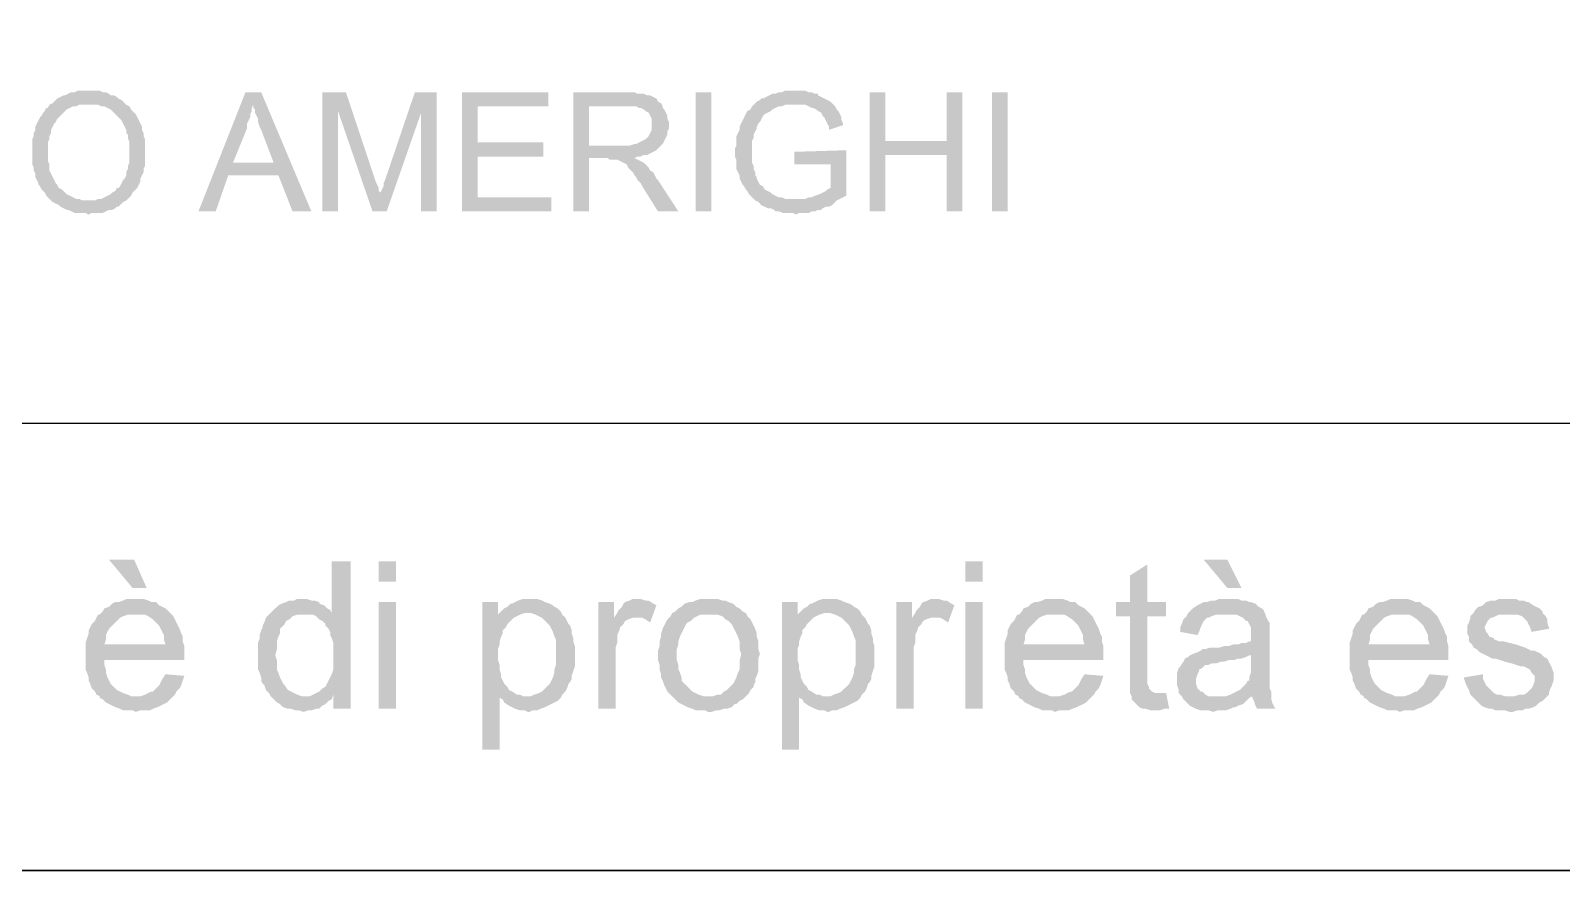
# Model space of a CAD drawing. Header units: millimetres. Extents: x -35.3 to 0.3, y 0.4 to 20.6.
# Drawn here: x -6.071 to -5.258, y 0.384 to 0.83 of the extents above; entities that cross this region are included whole.
import ezdxf

# ---------------------------------------------------------------- set-up
doc = ezdxf.new("R2010")
doc.units = ezdxf.units.MM
doc.layers.add('PDF _Geometria', color=7, linetype='Continuous')
doc.layers.add('PDF _Riempimenti solidi', color=7, linetype='Continuous')

msp = doc.modelspace()

# ---------------------------------------------------------------- hatches: boundary and pattern name
at = {"layer": 'PDF _Riempimenti solidi', "transparency": 33554559}
for points in [[(-6.04017, 0.79851), (-6.046, 0.79851), (-6.04767, 0.79767), (-6.04933, 0.79767), (-6.051, 0.79684), (-6.05267, 0.79601), (-6.0535, 0.79601), (-6.05517, 0.79517), (-6.05683, 0.79434), (-6.0585, 0.79267), (-6.05933, 0.79184), (-6.04017, 0.79101), (-6.03517, 0.79101), (-6.0335, 0.79017), (-6.03183, 0.79017), (-6.03017, 0.78934), (-6.0285, 0.78851), (-6.02767, 0.78767), (-6.026, 0.78601), (-6.02517, 0.78517), (-6.0235, 0.78351), (-6.02267, 0.78267), (-6.02183, 0.78101), (-6.02017, 0.77767), (-6.02017, 0.77601), (-6.01933, 0.77517), (-6.01933, 0.77351), (-6.0185, 0.77101), (-6.0185, 0.76017), (-6.01933, 0.75851), (-6.01933, 0.75684), (-6.02017, 0.75517), (-6.02017, 0.75351), (-6.021, 0.75184), (-6.02183, 0.75101), (-6.0235, 0.74767), (-6.02433, 0.74684), (-6.02517, 0.74684), (-6.026, 0.74517), (-6.02767, 0.74434), (-6.0285, 0.74351), (-6.03017, 0.74267), (-6.03183, 0.74184), (-6.0335, 0.74101), (-6.03517, 0.74101), (-6.03683, 0.74017), (-6.04017, 0.74017), (-6.02017, 0.74017), (-6.01767, 0.74267), (-6.01683, 0.74434), (-6.016, 0.74517), (-6.01433, 0.74684), (-6.0135, 0.74851), (-6.01267, 0.75017), (-6.01267, 0.75184), (-6.01183, 0.75351), (-6.011, 0.75517), (-6.011, 0.75684), (-6.01017, 0.75851), (-6.01017, 0.77267), (-6.011, 0.77434), (-6.011, 0.77601), (-6.01183, 0.77767), (-6.01183, 0.77934), (-6.01267, 0.78101), (-6.0135, 0.78267), (-6.01433, 0.78434), (-6.01517, 0.78601), (-6.01683, 0.78767), (-6.01767, 0.78851), (-6.0185, 0.79017), (-6.02017, 0.79101), (-6.02183, 0.79267), (-6.02267, 0.79351), (-6.02433, 0.79434), (-6.02517, 0.79517), (-6.02683, 0.79601), (-6.0285, 0.79601), (-6.02933, 0.79684), (-6.031, 0.79767), (-6.03267, 0.79767), (-6.03433, 0.79851), (-6.0385, 0.79851)], [(-5.9485, 0.79767), (-5.95683, 0.79767), (-5.98183, 0.73434), (-5.97267, 0.73434), (-5.966, 0.75351), (-5.93933, 0.75351), (-5.9635, 0.76017), (-5.956, 0.77851), (-5.956, 0.78101), (-5.95433, 0.78434), (-5.95433, 0.78601), (-5.9535, 0.78767), (-5.9535, 0.78934), (-5.95267, 0.79101)], [(-5.9485, 0.79767), (-5.95267, 0.79101), (-5.95267, 0.78934), (-5.95183, 0.78851), (-5.95183, 0.78684), (-5.951, 0.78517), (-5.95017, 0.78351), (-5.95017, 0.78184), (-5.94933, 0.77934), (-5.9485, 0.77767), (-5.94183, 0.76017), (-5.9635, 0.76017), (-5.93933, 0.75351), (-5.93183, 0.73434), (-5.92183, 0.73434)], [(-5.9035, 0.79767), (-5.916, 0.79767), (-5.916, 0.73434), (-5.90767, 0.73434), (-5.90767, 0.78767)], [(-5.9035, 0.79767), (-5.90767, 0.78767), (-5.88933, 0.73434), (-5.88517, 0.74351), (-5.88517, 0.74434), (-5.886, 0.74517), (-5.886, 0.74684), (-5.88683, 0.74851), (-5.88767, 0.75017), (-5.8885, 0.75267)], [(-5.85517, 0.79767), (-5.86683, 0.79767), (-5.88183, 0.75351), (-5.88267, 0.75101), (-5.8835, 0.74934), (-5.8835, 0.74767), (-5.88433, 0.74601), (-5.88517, 0.74434), (-5.88517, 0.74351), (-5.88933, 0.73434), (-5.88183, 0.73434), (-5.8635, 0.78684)], [(-5.85517, 0.79767), (-5.8635, 0.78684), (-5.8635, 0.73434), (-5.85517, 0.73434)], [(-5.796, 0.79767), (-5.84183, 0.79767), (-5.84183, 0.73434), (-5.79433, 0.73434), (-5.79433, 0.74184), (-5.8335, 0.74184), (-5.8335, 0.76351), (-5.7985, 0.76351), (-5.7985, 0.77101), (-5.8335, 0.77101), (-5.8335, 0.79017), (-5.796, 0.79017)], [(-5.75433, 0.79767), (-5.78267, 0.79767), (-5.78267, 0.73434), (-5.77433, 0.73434), (-5.77433, 0.76267), (-5.75017, 0.76267), (-5.7485, 0.76351), (-5.74683, 0.76351), (-5.74517, 0.76434), (-5.7435, 0.76434), (-5.74183, 0.76517), (-5.74017, 0.76601), (-5.7385, 0.76684), (-5.73767, 0.76767), (-5.736, 0.76934), (-5.77433, 0.76934), (-5.77433, 0.79017), (-5.75433, 0.79017), (-5.736, 0.79184), (-5.73767, 0.79267), (-5.7385, 0.79434), (-5.74017, 0.79517), (-5.74183, 0.79601), (-5.7435, 0.79601), (-5.74517, 0.79684), (-5.7485, 0.79684), (-5.75017, 0.79767), (-5.75267, 0.79767)], [(-5.70933, 0.73434), (-5.70933, 0.79767), (-5.71767, 0.79767), (-5.71767, 0.73434)], [(-5.66517, 0.79851), (-5.67017, 0.79851), (-5.67183, 0.79767), (-5.6735, 0.79767), (-5.67517, 0.79684), (-5.67683, 0.79684), (-5.68183, 0.79434), (-5.68267, 0.79434), (-5.6835, 0.79351), (-5.68517, 0.79267), (-5.68683, 0.79101), (-5.68767, 0.79017), (-5.6885, 0.78851), (-5.69017, 0.78767), (-5.69183, 0.78434), (-5.6935, 0.78101), (-5.69433, 0.77934), (-5.69433, 0.77767), (-5.69517, 0.77601), (-5.696, 0.77434), (-5.696, 0.76934), (-5.69683, 0.76767), (-5.69683, 0.76351), (-5.696, 0.76184), (-5.696, 0.75684), (-5.69517, 0.75517), (-5.69433, 0.75351), (-5.69433, 0.75184), (-5.6935, 0.75017), (-5.69267, 0.74851), (-5.69183, 0.74767), (-5.691, 0.74601), (-5.69017, 0.74517), (-5.68933, 0.74351), (-5.6885, 0.74267), (-5.68683, 0.74101), (-5.686, 0.74017), (-5.66433, 0.74101), (-5.67017, 0.74101), (-5.67183, 0.74184), (-5.6735, 0.74184), (-5.67517, 0.74267), (-5.67683, 0.74351), (-5.67767, 0.74434), (-5.67933, 0.74517), (-5.681, 0.74601), (-5.68183, 0.74767), (-5.6835, 0.74851), (-5.68517, 0.75184), (-5.68517, 0.75267), (-5.686, 0.75351), (-5.686, 0.75517), (-5.68683, 0.75684), (-5.68683, 0.75851), (-5.68767, 0.76017), (-5.68767, 0.77184), (-5.68683, 0.77351), (-5.68683, 0.77517), (-5.68517, 0.77851), (-5.68517, 0.77934), (-5.68433, 0.78101), (-5.6835, 0.78184), (-5.68183, 0.78517), (-5.681, 0.78601), (-5.67933, 0.78684), (-5.67767, 0.78767), (-5.67683, 0.78851), (-5.67517, 0.78934), (-5.6735, 0.79017), (-5.67183, 0.79017), (-5.67017, 0.79101), (-5.66517, 0.79101), (-5.64517, 0.79184), (-5.646, 0.79267), (-5.64767, 0.79351), (-5.64933, 0.79434), (-5.651, 0.79517), (-5.65267, 0.79601), (-5.65267, 0.79684), (-5.65433, 0.79684), (-5.656, 0.79767), (-5.65767, 0.79767), (-5.65933, 0.79851), (-5.66267, 0.79851)], [(-5.61683, 0.79767), (-5.62517, 0.79767), (-5.62517, 0.73434), (-5.61683, 0.73434), (-5.61683, 0.76434), (-5.58433, 0.76434), (-5.61683, 0.77184)], [(-5.576, 0.79767), (-5.58433, 0.79767), (-5.58433, 0.77184), (-5.61683, 0.77184), (-5.58433, 0.76434), (-5.58433, 0.73434), (-5.576, 0.73434)], [(-5.55183, 0.73434), (-5.55183, 0.79767), (-5.56017, 0.79767), (-5.56017, 0.73434)], [(-6.05933, 0.79184), (-6.061, 0.79101), (-6.06183, 0.78934), (-6.06267, 0.78934), (-6.0635, 0.78767), (-6.06433, 0.78684), (-6.06517, 0.78517), (-6.066, 0.78434), (-6.06683, 0.78267), (-6.06767, 0.78101), (-6.0685, 0.77934), (-6.0685, 0.77767), (-6.06933, 0.77601), (-6.06933, 0.77434), (-6.07017, 0.77267), (-6.07017, 0.75934), (-6.06933, 0.75767), (-6.06933, 0.75601), (-6.0685, 0.75434), (-6.0685, 0.75267), (-6.06767, 0.75101), (-6.06683, 0.74934), (-6.06683, 0.74851), (-6.066, 0.74767), (-6.06517, 0.74601), (-6.0635, 0.74434), (-6.06267, 0.74267), (-6.06183, 0.74184), (-6.06017, 0.74017), (-6.05933, 0.73934), (-6.05767, 0.73851), (-6.056, 0.73767), (-6.05517, 0.73684), (-6.0535, 0.73601), (-6.05183, 0.73517), (-6.051, 0.73517), (-6.04933, 0.73434), (-6.04767, 0.73351), (-6.04183, 0.73351), (-6.04017, 0.73267), (-6.0385, 0.73351), (-6.03267, 0.73351), (-6.031, 0.73434), (-6.02933, 0.73517), (-6.02767, 0.73517), (-6.026, 0.73601), (-6.02517, 0.73684), (-6.02433, 0.73684), (-6.02183, 0.73934), (-6.02017, 0.74017), (-6.0435, 0.74017), (-6.04517, 0.74101), (-6.04683, 0.74101), (-6.0485, 0.74184), (-6.05017, 0.74267), (-6.05183, 0.74351), (-6.05433, 0.74601), (-6.056, 0.74684), (-6.05683, 0.74851), (-6.05767, 0.74934), (-6.0585, 0.75101), (-6.06017, 0.75434), (-6.061, 0.75601), (-6.061, 0.75934), (-6.06183, 0.76101), (-6.06183, 0.77101), (-6.061, 0.77267), (-6.061, 0.77434), (-6.06017, 0.77601), (-6.06017, 0.77767), (-6.0585, 0.78101), (-6.05767, 0.78184), (-6.05683, 0.78351), (-6.056, 0.78434), (-6.05517, 0.78517), (-6.05433, 0.78601), (-6.05267, 0.78767), (-6.05183, 0.78851), (-6.05017, 0.78934), (-6.0485, 0.79017), (-6.04683, 0.79017), (-6.04517, 0.79101), (-6.04017, 0.79101)], [(-5.736, 0.79184), (-5.75433, 0.79017), (-5.74933, 0.79017), (-5.74767, 0.78934), (-5.74683, 0.78934), (-5.74517, 0.78851), (-5.74433, 0.78767), (-5.74267, 0.78684), (-5.741, 0.78351), (-5.741, 0.77767), (-5.74183, 0.77601), (-5.74267, 0.77434), (-5.7435, 0.77351), (-5.74433, 0.77267), (-5.746, 0.77184), (-5.74767, 0.77101), (-5.74933, 0.77017), (-5.75017, 0.77017), (-5.75267, 0.76934), (-5.77433, 0.76934), (-5.736, 0.76934), (-5.73517, 0.77017), (-5.7335, 0.77351), (-5.73267, 0.77517), (-5.73267, 0.77684), (-5.73183, 0.77851), (-5.73183, 0.78184), (-5.73267, 0.78351), (-5.73267, 0.78517), (-5.7335, 0.78684), (-5.73433, 0.78851), (-5.73517, 0.78934), (-5.73517, 0.79017)], [(-5.64517, 0.79184), (-5.66517, 0.79101), (-5.65933, 0.79101), (-5.656, 0.78934), (-5.65517, 0.78934), (-5.6535, 0.78851), (-5.65267, 0.78767), (-5.651, 0.78684), (-5.65017, 0.78517), (-5.64933, 0.78434), (-5.6485, 0.78267), (-5.64683, 0.77934), (-5.64683, 0.77767), (-5.63933, 0.78017), (-5.63933, 0.78101), (-5.64017, 0.78267), (-5.64017, 0.78434), (-5.64183, 0.78767), (-5.64267, 0.78851), (-5.6435, 0.79017)], [(-5.63767, 0.76684), (-5.66517, 0.76601), (-5.66517, 0.75934), (-5.646, 0.75934), (-5.646, 0.74684), (-5.64767, 0.74601), (-5.6485, 0.74517), (-5.65183, 0.74351), (-5.65433, 0.74267), (-5.656, 0.74184), (-5.65767, 0.74184), (-5.65933, 0.74101), (-5.66433, 0.74101), (-5.686, 0.74017), (-5.68433, 0.73934), (-5.68267, 0.73767), (-5.681, 0.73684), (-5.67933, 0.73601), (-5.67767, 0.73601), (-5.676, 0.73517), (-5.67517, 0.73434), (-5.6735, 0.73434), (-5.671, 0.73351), (-5.666, 0.73351), (-5.66433, 0.73267), (-5.66267, 0.73351), (-5.65767, 0.73351), (-5.656, 0.73434), (-5.65433, 0.73434), (-5.65267, 0.73517), (-5.651, 0.73517), (-5.65017, 0.73601), (-5.6485, 0.73684), (-5.64683, 0.73684), (-5.64517, 0.73767), (-5.64433, 0.73851), (-5.64267, 0.74017), (-5.641, 0.74101), (-5.63933, 0.74184), (-5.63767, 0.74267)], [(-5.75017, 0.76267), (-5.76433, 0.76267), (-5.7635, 0.76184), (-5.75933, 0.76184), (-5.75433, 0.75934), (-5.7535, 0.75767), (-5.751, 0.75517), (-5.75017, 0.75351), (-5.74933, 0.75267), (-5.7485, 0.75101), (-5.74683, 0.74934), (-5.746, 0.74767), (-5.73767, 0.73434), (-5.72683, 0.73434), (-5.73767, 0.75101), (-5.7385, 0.75184), (-5.73933, 0.75351), (-5.74017, 0.75517), (-5.74183, 0.75601), (-5.74267, 0.75767), (-5.7435, 0.75851), (-5.74517, 0.76017), (-5.74683, 0.76101), (-5.7485, 0.76184)], [(-6.016, 0.54934), (-6.02933, 0.54934), (-6.01683, 0.53434), (-6.00933, 0.53434)], [(-5.901, 0.54851), (-5.911, 0.54851), (-5.911, 0.52101), (-5.92517, 0.52017), (-5.921, 0.52017), (-5.91933, 0.51934), (-5.91767, 0.51767), (-5.916, 0.51684), (-5.91433, 0.51517), (-5.91433, 0.51434), (-5.91267, 0.51267), (-5.91183, 0.51101), (-5.91183, 0.50934), (-5.911, 0.50767), (-5.91017, 0.50517), (-5.91017, 0.49101), (-5.911, 0.48851), (-5.91267, 0.48517), (-5.91433, 0.48184), (-5.916, 0.48101), (-5.91767, 0.47934), (-5.91933, 0.47851), (-5.921, 0.47767), (-5.91017, 0.47767), (-5.91017, 0.47017), (-5.901, 0.47017)], [(-5.87683, 0.53767), (-5.87683, 0.54851), (-5.886, 0.54851), (-5.886, 0.53767)], [(-5.56517, 0.53767), (-5.56517, 0.54851), (-5.57433, 0.54851), (-5.57433, 0.53767)], [(-5.47767, 0.54684), (-5.48683, 0.54101), (-5.48683, 0.52684), (-5.49433, 0.52684), (-5.49433, 0.51934), (-5.48683, 0.51934), (-5.48683, 0.47851), (-5.47183, 0.47851), (-5.4735, 0.47851), (-5.47517, 0.47934), (-5.47683, 0.48101), (-5.47683, 0.48184), (-5.47767, 0.48351), (-5.47767, 0.51934), (-5.46767, 0.51934), (-5.46767, 0.52684), (-5.47767, 0.52684)], [(-5.43517, 0.54934), (-5.44767, 0.54934), (-5.43517, 0.53434), (-5.42767, 0.53434)], [(-6.01517, 0.52851), (-6.02017, 0.52851), (-6.02183, 0.52767), (-6.02433, 0.52684), (-6.026, 0.52684), (-6.02767, 0.52601), (-6.02933, 0.52434), (-6.03183, 0.52351), (-6.03267, 0.52184), (-6.03433, 0.52017), (-6.01017, 0.52017), (-6.0085, 0.51934), (-6.006, 0.51767), (-6.00517, 0.51684), (-6.0035, 0.51517), (-6.00267, 0.51434), (-6.001, 0.51101), (-6.00017, 0.50934), (-6.00017, 0.50684), (-5.99933, 0.50434), (-6.03183, 0.50434), (-5.98933, 0.50351), (-5.99017, 0.50601), (-5.99017, 0.50851), (-5.991, 0.51017), (-5.99183, 0.51267), (-5.99267, 0.51434), (-5.9935, 0.51601), (-5.99433, 0.51767), (-5.99517, 0.51934), (-5.99683, 0.52101), (-5.99767, 0.52184), (-5.99933, 0.52351), (-6.00267, 0.52517), (-6.00433, 0.52684), (-6.00683, 0.52684), (-6.0085, 0.52767), (-6.011, 0.52851), (-6.01267, 0.52851)], [(-5.92683, 0.52851), (-5.92933, 0.52851), (-5.931, 0.52767), (-5.9335, 0.52767), (-5.93517, 0.52684), (-5.93767, 0.52601), (-5.93933, 0.52517), (-5.946, 0.51851), (-5.94683, 0.51601), (-5.94767, 0.51434), (-5.94767, 0.51351), (-5.9485, 0.51184), (-5.94933, 0.50934), (-5.94933, 0.50767), (-5.95017, 0.50517), (-5.95017, 0.49101), (-5.94933, 0.48934), (-5.9485, 0.48684), (-5.9485, 0.48517), (-5.94767, 0.48351), (-5.94683, 0.48267), (-5.946, 0.48017), (-5.94433, 0.47851), (-5.9435, 0.47684), (-5.92517, 0.47684), (-5.92683, 0.47684), (-5.92933, 0.47767), (-5.931, 0.47851), (-5.93267, 0.47934), (-5.93433, 0.48017), (-5.936, 0.48267), (-5.93683, 0.48351), (-5.9385, 0.48684), (-5.93933, 0.48934), (-5.94017, 0.49101), (-5.94017, 0.49601), (-5.941, 0.49851), (-5.94017, 0.50184), (-5.94017, 0.50601), (-5.93933, 0.50851), (-5.9385, 0.51017), (-5.9385, 0.51267), (-5.93767, 0.51351), (-5.936, 0.51517), (-5.93517, 0.51684), (-5.9335, 0.51767), (-5.93183, 0.51934), (-5.92933, 0.52017), (-5.92517, 0.52017), (-5.911, 0.52101), (-5.91183, 0.52267), (-5.9135, 0.52351), (-5.91517, 0.52517), (-5.91767, 0.52601), (-5.91767, 0.52684), (-5.92017, 0.52767), (-5.92183, 0.52767), (-5.92433, 0.52851)], [(-5.87683, 0.47017), (-5.87683, 0.52684), (-5.886, 0.52684), (-5.886, 0.47017)], [(-5.82267, 0.52684), (-5.831, 0.52684), (-5.831, 0.44851), (-5.82183, 0.44851), (-5.82183, 0.47601), (-5.80683, 0.47684), (-5.80933, 0.47684), (-5.811, 0.47767), (-5.81267, 0.47767), (-5.81517, 0.47934), (-5.81683, 0.48017), (-5.81767, 0.48184), (-5.81933, 0.48351), (-5.82017, 0.48517), (-5.821, 0.48684), (-5.821, 0.48851), (-5.82183, 0.49101), (-5.82183, 0.49351), (-5.82267, 0.49601), (-5.82267, 0.50184), (-5.82183, 0.50434), (-5.82183, 0.50601), (-5.821, 0.50851), (-5.82017, 0.51017), (-5.82017, 0.51184), (-5.8185, 0.51351), (-5.81767, 0.51517), (-5.81433, 0.51851), (-5.81267, 0.51934), (-5.82267, 0.52017)], [(-5.821, 0.52184), (-5.82267, 0.52017), (-5.81267, 0.51934), (-5.811, 0.52017), (-5.8085, 0.52101), (-5.80683, 0.52101)], [(-5.806, 0.52851), (-5.80933, 0.52851), (-5.81183, 0.52767), (-5.8135, 0.52684), (-5.81517, 0.52601), (-5.816, 0.52601), (-5.81767, 0.52434), (-5.81933, 0.52351), (-5.821, 0.52184), (-5.80683, 0.52101), (-5.80517, 0.52101), (-5.80267, 0.52017), (-5.801, 0.51934), (-5.79933, 0.51851), (-5.79517, 0.51434), (-5.79433, 0.51267), (-5.7935, 0.51101), (-5.79267, 0.50851), (-5.79183, 0.50684), (-5.79183, 0.49351), (-5.79267, 0.49101), (-5.79267, 0.48934), (-5.7935, 0.48684), (-5.79433, 0.48517), (-5.79517, 0.48351), (-5.79933, 0.47934), (-5.801, 0.47851), (-5.8035, 0.47767), (-5.80517, 0.47684), (-5.80683, 0.47684), (-5.82183, 0.47601), (-5.82017, 0.47517), (-5.81933, 0.47351), (-5.81683, 0.47184), (-5.81517, 0.47101), (-5.8135, 0.47017), (-5.811, 0.46934), (-5.8085, 0.46934), (-5.80683, 0.46851), (-5.806, 0.46851), (-5.80433, 0.46934), (-5.80183, 0.46934), (-5.80017, 0.47017), (-5.79767, 0.47101), (-5.796, 0.47184), (-5.79433, 0.47267), (-5.791, 0.47434), (-5.78933, 0.47601), (-5.7885, 0.47767), (-5.78683, 0.47934), (-5.786, 0.48101), (-5.78517, 0.48351), (-5.78433, 0.48434), (-5.7835, 0.48601), (-5.7835, 0.48767), (-5.78267, 0.49017), (-5.78183, 0.49267), (-5.78183, 0.50351), (-5.78267, 0.50601), (-5.78267, 0.50767), (-5.7835, 0.51017), (-5.7835, 0.51184), (-5.78433, 0.51434), (-5.78517, 0.51517), (-5.786, 0.51684), (-5.78683, 0.51851), (-5.7885, 0.52017), (-5.78933, 0.52184), (-5.791, 0.52351), (-5.79267, 0.52434), (-5.7935, 0.52517), (-5.79517, 0.52601), (-5.79767, 0.52684), (-5.79933, 0.52767), (-5.80183, 0.52851), (-5.8035, 0.52851)], [(-5.761, 0.52684), (-5.76933, 0.52684), (-5.76933, 0.47017), (-5.76017, 0.47017), (-5.76017, 0.50267), (-5.75933, 0.50517), (-5.75933, 0.50934), (-5.7585, 0.51101), (-5.75767, 0.51351), (-5.756, 0.51517), (-5.75517, 0.51684), (-5.7535, 0.51767), (-5.751, 0.51851), (-5.74933, 0.51851), (-5.761, 0.51851)], [(-5.7485, 0.52851), (-5.751, 0.52851), (-5.75267, 0.52767), (-5.75517, 0.52684), (-5.756, 0.52601), (-5.75683, 0.52434), (-5.7585, 0.52267), (-5.75933, 0.52101), (-5.761, 0.51851), (-5.746, 0.51851), (-5.74433, 0.51767), (-5.74183, 0.51601), (-5.7385, 0.52517), (-5.74017, 0.52601), (-5.74267, 0.52767), (-5.74433, 0.52767), (-5.74683, 0.52851)], [(-5.73017, 0.52101), (-5.731, 0.51934), (-5.73267, 0.51767), (-5.7335, 0.51601), (-5.73517, 0.51267), (-5.736, 0.51017), (-5.736, 0.50851), (-5.73683, 0.50601), (-5.73683, 0.50351), (-5.73767, 0.50101), (-5.73767, 0.49601), (-5.73683, 0.49351), (-5.73683, 0.49101), (-5.736, 0.48851), (-5.736, 0.48684), (-5.73517, 0.48517), (-5.73433, 0.48267), (-5.7335, 0.48101), (-5.73267, 0.47934), (-5.731, 0.47767), (-5.73017, 0.47684), (-5.711, 0.47684), (-5.7135, 0.47684), (-5.716, 0.47767), (-5.71767, 0.47851), (-5.71933, 0.47934), (-5.72267, 0.48267), (-5.7235, 0.48351), (-5.72517, 0.48517), (-5.72517, 0.48684), (-5.726, 0.48934), (-5.72683, 0.49101), (-5.72683, 0.49351), (-5.72767, 0.49601), (-5.72767, 0.50184), (-5.72683, 0.50434), (-5.72683, 0.50601), (-5.726, 0.50851), (-5.72517, 0.51017), (-5.7235, 0.51351), (-5.72267, 0.51517), (-5.72183, 0.51601), (-5.72017, 0.51684), (-5.7185, 0.51851), (-5.71683, 0.51934), (-5.71517, 0.52017), (-5.711, 0.52017)], [(-5.711, 0.52851), (-5.71517, 0.52851), (-5.71767, 0.52767), (-5.71933, 0.52684), (-5.721, 0.52684), (-5.7235, 0.52601), (-5.72517, 0.52434), (-5.72683, 0.52351), (-5.7285, 0.52184), (-5.73017, 0.52101), (-5.711, 0.52017), (-5.706, 0.52017), (-5.7035, 0.51934), (-5.70183, 0.51767), (-5.70017, 0.51684), (-5.6985, 0.51517), (-5.69767, 0.51351), (-5.69517, 0.50851), (-5.69433, 0.50601), (-5.69433, 0.50184), (-5.6935, 0.49934), (-5.6935, 0.49851), (-5.69433, 0.49601), (-5.69433, 0.49101), (-5.69517, 0.48934), (-5.696, 0.48684), (-5.69767, 0.48351), (-5.6985, 0.48267), (-5.69933, 0.48184), (-5.701, 0.48017), (-5.70267, 0.47934), (-5.70433, 0.47767), (-5.706, 0.47767), (-5.7085, 0.47684), (-5.73017, 0.47684), (-5.7285, 0.47517), (-5.72683, 0.47351), (-5.72517, 0.47267), (-5.7235, 0.47184), (-5.72183, 0.47101), (-5.71933, 0.47017), (-5.71767, 0.46934), (-5.71267, 0.46934), (-5.711, 0.46851), (-5.70933, 0.46851), (-5.70683, 0.46934), (-5.70517, 0.46934), (-5.70267, 0.47017), (-5.701, 0.47017), (-5.6985, 0.47101), (-5.69683, 0.47267), (-5.696, 0.47267), (-5.69433, 0.47434), (-5.69267, 0.47517), (-5.68933, 0.47851), (-5.6885, 0.48017), (-5.68683, 0.48184), (-5.68683, 0.48267), (-5.686, 0.48434), (-5.686, 0.48601), (-5.68517, 0.48767), (-5.68433, 0.49017), (-5.68433, 0.49684), (-5.6835, 0.49934), (-5.68433, 0.50184), (-5.68433, 0.50601), (-5.68517, 0.50851), (-5.68517, 0.51017), (-5.686, 0.51267), (-5.68683, 0.51434), (-5.6885, 0.51767), (-5.69017, 0.51934), (-5.691, 0.52101), (-5.69267, 0.52184), (-5.69433, 0.52351), (-5.696, 0.52434), (-5.69767, 0.52601), (-5.70017, 0.52684), (-5.70183, 0.52767), (-5.7035, 0.52767), (-5.706, 0.52851), (-5.7085, 0.52851)], [(-5.6635, 0.52684), (-5.67183, 0.52684), (-5.67183, 0.44851), (-5.66267, 0.44851), (-5.66267, 0.47601), (-5.64767, 0.47684), (-5.65017, 0.47684), (-5.65183, 0.47767), (-5.6535, 0.47767), (-5.656, 0.47934), (-5.65767, 0.48017), (-5.6585, 0.48184), (-5.66017, 0.48351), (-5.661, 0.48517), (-5.66183, 0.48684), (-5.66183, 0.48851), (-5.66267, 0.49101), (-5.66267, 0.49351), (-5.6635, 0.49601), (-5.6635, 0.50184), (-5.66267, 0.50434), (-5.66267, 0.50601), (-5.66183, 0.50851), (-5.661, 0.51017), (-5.661, 0.51184), (-5.65933, 0.51351), (-5.6585, 0.51517), (-5.65517, 0.51851), (-5.6535, 0.51934), (-5.6635, 0.52017)], [(-5.66183, 0.52184), (-5.6635, 0.52017), (-5.6535, 0.51934), (-5.65183, 0.52017), (-5.64933, 0.52101), (-5.64767, 0.52101)], [(-5.64683, 0.52851), (-5.65017, 0.52851), (-5.65267, 0.52767), (-5.65433, 0.52684), (-5.656, 0.52601), (-5.65683, 0.52601), (-5.6585, 0.52434), (-5.66017, 0.52351), (-5.66183, 0.52184), (-5.64767, 0.52101), (-5.646, 0.52101), (-5.6435, 0.52017), (-5.64183, 0.51934), (-5.64017, 0.51851), (-5.6385, 0.51684), (-5.63683, 0.51517), (-5.636, 0.51434), (-5.63517, 0.51267), (-5.63433, 0.51101), (-5.6335, 0.50851), (-5.63267, 0.50684), (-5.63267, 0.49351), (-5.6335, 0.49101), (-5.6335, 0.48934), (-5.63433, 0.48684), (-5.63517, 0.48517), (-5.636, 0.48351), (-5.63683, 0.48267), (-5.6385, 0.48101), (-5.64017, 0.47934), (-5.64183, 0.47851), (-5.64433, 0.47767), (-5.646, 0.47684), (-5.64767, 0.47684), (-5.66267, 0.47601), (-5.661, 0.47517), (-5.66017, 0.47351), (-5.65767, 0.47184), (-5.656, 0.47101), (-5.65433, 0.47017), (-5.65183, 0.46934), (-5.64933, 0.46934), (-5.64767, 0.46851), (-5.64683, 0.46851), (-5.64517, 0.46934), (-5.64267, 0.46934), (-5.641, 0.47017), (-5.6385, 0.47101), (-5.6335, 0.47351), (-5.63183, 0.47434), (-5.63017, 0.47601), (-5.62933, 0.47767), (-5.62767, 0.47934), (-5.62683, 0.48101), (-5.626, 0.48351), (-5.62517, 0.48434), (-5.62433, 0.48601), (-5.62433, 0.48767), (-5.6235, 0.49017), (-5.62267, 0.49267), (-5.62267, 0.50351), (-5.6235, 0.50601), (-5.6235, 0.50767), (-5.62433, 0.51017), (-5.62433, 0.51184), (-5.62517, 0.51434), (-5.626, 0.51517), (-5.62767, 0.51851), (-5.62933, 0.52017), (-5.63017, 0.52184), (-5.63183, 0.52351), (-5.6335, 0.52434), (-5.63433, 0.52517), (-5.636, 0.52601), (-5.6385, 0.52684), (-5.64017, 0.52767), (-5.64267, 0.52851), (-5.64433, 0.52851)], [(-5.60267, 0.52684), (-5.611, 0.52684), (-5.611, 0.47017), (-5.60183, 0.47017), (-5.60183, 0.50267), (-5.601, 0.50517), (-5.601, 0.50934), (-5.60017, 0.51101), (-5.59933, 0.51351), (-5.59767, 0.51517), (-5.59683, 0.51684), (-5.59517, 0.51767), (-5.59267, 0.51851), (-5.591, 0.51851), (-5.60267, 0.51851)], [(-5.59017, 0.52851), (-5.59267, 0.52851), (-5.59433, 0.52767), (-5.59683, 0.52684), (-5.59767, 0.52601), (-5.5985, 0.52434), (-5.60017, 0.52267), (-5.601, 0.52101), (-5.60267, 0.51851), (-5.58767, 0.51851), (-5.586, 0.51767), (-5.5835, 0.51601), (-5.58017, 0.52517), (-5.58183, 0.52601), (-5.58433, 0.52767), (-5.586, 0.52767), (-5.5885, 0.52851)], [(-5.56517, 0.47017), (-5.56517, 0.52684), (-5.57433, 0.52684), (-5.57433, 0.47017)], [(-5.52683, 0.52851), (-5.53183, 0.52851), (-5.5335, 0.52767), (-5.536, 0.52684), (-5.53767, 0.52684), (-5.53933, 0.52601), (-5.541, 0.52434), (-5.5435, 0.52351), (-5.54433, 0.52184), (-5.546, 0.52017), (-5.52183, 0.52017), (-5.52017, 0.51934), (-5.51767, 0.51767), (-5.51683, 0.51684), (-5.51517, 0.51517), (-5.51433, 0.51434), (-5.5135, 0.51267), (-5.51183, 0.50934), (-5.51183, 0.50684), (-5.511, 0.50434), (-5.5435, 0.50434), (-5.501, 0.50351), (-5.50183, 0.50601), (-5.50183, 0.50851), (-5.50267, 0.51017), (-5.5035, 0.51267), (-5.50433, 0.51434), (-5.506, 0.51767), (-5.50683, 0.51934), (-5.511, 0.52351), (-5.51267, 0.52434), (-5.51433, 0.52517), (-5.516, 0.52684), (-5.5185, 0.52684), (-5.52017, 0.52767), (-5.52267, 0.52851), (-5.52433, 0.52851)], [(-5.456, 0.52101), (-5.45683, 0.51934), (-5.4585, 0.51767), (-5.45933, 0.51517), (-5.46017, 0.51351), (-5.46017, 0.51101), (-5.451, 0.50934), (-5.45017, 0.51101), (-5.44933, 0.51351), (-5.44767, 0.51684), (-5.446, 0.51851), (-5.44517, 0.51851), (-5.4435, 0.51934), (-5.441, 0.52017), (-5.436, 0.52017)], [(-5.43433, 0.52851), (-5.43933, 0.52851), (-5.44183, 0.52767), (-5.4435, 0.52767), (-5.446, 0.52684), (-5.44767, 0.52684), (-5.44933, 0.52601), (-5.451, 0.52517), (-5.4535, 0.52351), (-5.45517, 0.52184), (-5.456, 0.52101), (-5.436, 0.52017), (-5.43017, 0.52017), (-5.42683, 0.51851), (-5.42517, 0.51684), (-5.42433, 0.51684), (-5.42267, 0.51351), (-5.42267, 0.50601), (-5.4235, 0.50601), (-5.42517, 0.50517), (-5.42767, 0.50517), (-5.42933, 0.50434), (-5.43183, 0.50434), (-5.43433, 0.50351), (-5.43683, 0.50351), (-5.43933, 0.50267), (-5.44433, 0.50267), (-5.44683, 0.50184), (-5.4485, 0.50184), (-5.44933, 0.50101), (-5.451, 0.50017), (-5.4535, 0.49934), (-5.42267, 0.49851), (-5.42267, 0.48934), (-5.4235, 0.48684), (-5.4235, 0.48517), (-5.42433, 0.48517), (-5.42517, 0.48351), (-5.42683, 0.48184), (-5.4285, 0.48017), (-5.4335, 0.47767), (-5.42183, 0.47684), (-5.42183, 0.47601), (-5.421, 0.47434), (-5.42017, 0.47184), (-5.41933, 0.47017), (-5.40933, 0.47017), (-5.41017, 0.47101), (-5.411, 0.47267), (-5.41183, 0.47517), (-5.41183, 0.47934), (-5.41267, 0.48101), (-5.41267, 0.51601), (-5.4135, 0.51684), (-5.41433, 0.51851), (-5.41517, 0.52101), (-5.416, 0.52267), (-5.41683, 0.52351), (-5.4185, 0.52434), (-5.42017, 0.52601), (-5.42267, 0.52684), (-5.4235, 0.52684), (-5.42517, 0.52767), (-5.42767, 0.52767), (-5.42933, 0.52851), (-5.43183, 0.52851)], [(-5.3435, 0.52851), (-5.3485, 0.52851), (-5.35017, 0.52767), (-5.35267, 0.52684), (-5.35433, 0.52684), (-5.356, 0.52601), (-5.35767, 0.52434), (-5.36017, 0.52351), (-5.361, 0.52184), (-5.36267, 0.52017), (-5.3385, 0.52017), (-5.33683, 0.51934), (-5.33433, 0.51767), (-5.331, 0.51434), (-5.32933, 0.51101), (-5.3285, 0.50934), (-5.3285, 0.50684), (-5.32767, 0.50434), (-5.36017, 0.50434), (-5.31767, 0.50351), (-5.3185, 0.50601), (-5.3185, 0.50851), (-5.31933, 0.51017), (-5.32017, 0.51267), (-5.32267, 0.51767), (-5.3235, 0.51934), (-5.326, 0.52184), (-5.32767, 0.52351), (-5.32933, 0.52434), (-5.331, 0.52517), (-5.33267, 0.52684), (-5.33517, 0.52684), (-5.33683, 0.52767), (-5.33933, 0.52851), (-5.341, 0.52851)], [(-5.30433, 0.52101), (-5.306, 0.51934), (-5.306, 0.51851), (-5.30683, 0.51601), (-5.30767, 0.51434), (-5.30767, 0.51017), (-5.30683, 0.50851), (-5.30683, 0.50601), (-5.30517, 0.50434), (-5.30433, 0.50267), (-5.30267, 0.50184), (-5.301, 0.50017), (-5.29933, 0.49934), (-5.29767, 0.49851), (-5.296, 0.49767), (-5.29433, 0.49684), (-5.29267, 0.49684), (-5.29017, 0.49601), (-5.28767, 0.49517), (-5.28433, 0.49434), (-5.28183, 0.49351), (-5.27933, 0.49267), (-5.27767, 0.49267), (-5.276, 0.49184), (-5.27433, 0.49101), (-5.2735, 0.48934), (-5.27183, 0.48767), (-5.27183, 0.48517), (-5.27267, 0.48267), (-5.2735, 0.48101), (-5.27517, 0.47934), (-5.276, 0.47851), (-5.27767, 0.47767), (-5.28017, 0.47767), (-5.28267, 0.47684), (-5.28517, 0.47684), (-5.30433, 0.47601), (-5.3035, 0.47517), (-5.30183, 0.47351), (-5.30017, 0.47184), (-5.2985, 0.47101), (-5.296, 0.47017), (-5.29433, 0.47017), (-5.29267, 0.46934), (-5.28767, 0.46934), (-5.28517, 0.46851), (-5.2835, 0.46851), (-5.281, 0.46934), (-5.2785, 0.46934), (-5.27683, 0.47017), (-5.27517, 0.47017), (-5.27267, 0.47101), (-5.271, 0.47184), (-5.26933, 0.47351), (-5.26767, 0.47434), (-5.26433, 0.47767), (-5.26433, 0.47851), (-5.2635, 0.48101), (-5.26267, 0.48267), (-5.26183, 0.48517), (-5.26183, 0.48934), (-5.26267, 0.49184), (-5.2635, 0.49351), (-5.26517, 0.49684), (-5.26683, 0.49767), (-5.2685, 0.49934), (-5.27017, 0.50017), (-5.27183, 0.50101), (-5.2735, 0.50101), (-5.27683, 0.50267), (-5.27933, 0.50351), (-5.28183, 0.50434), (-5.28517, 0.50517), (-5.2885, 0.50601), (-5.291, 0.50601), (-5.29267, 0.50684), (-5.2935, 0.50684), (-5.2935, 0.50767), (-5.296, 0.50851), (-5.29683, 0.51017), (-5.29767, 0.51101), (-5.2985, 0.51351), (-5.29767, 0.51517), (-5.29683, 0.51684), (-5.29517, 0.51851), (-5.29433, 0.51851), (-5.29267, 0.51934), (-5.291, 0.52017), (-5.286, 0.52017)], [(-5.28683, 0.52851), (-5.291, 0.52851), (-5.29267, 0.52767), (-5.29517, 0.52767), (-5.29767, 0.52684), (-5.29933, 0.52517), (-5.301, 0.52434), (-5.30183, 0.52434), (-5.3035, 0.52267), (-5.30433, 0.52101), (-5.286, 0.52017), (-5.281, 0.52017), (-5.2785, 0.51934), (-5.27683, 0.51767), (-5.276, 0.51684), (-5.27517, 0.51517), (-5.27433, 0.51351), (-5.2735, 0.51101), (-5.26433, 0.51267), (-5.26433, 0.51351), (-5.26517, 0.51601), (-5.26517, 0.51767), (-5.266, 0.51934), (-5.26767, 0.52101), (-5.26767, 0.52184), (-5.26933, 0.52351), (-5.271, 0.52434), (-5.27267, 0.52517), (-5.27517, 0.52684), (-5.276, 0.52684), (-5.27767, 0.52767), (-5.28017, 0.52767), (-5.28183, 0.52851), (-5.28433, 0.52851)], [(-6.03433, 0.52017), (-6.03517, 0.52017), (-6.036, 0.51851), (-6.03683, 0.51684), (-6.0385, 0.51517), (-6.03933, 0.51351), (-6.04017, 0.51184), (-6.04017, 0.51017), (-6.041, 0.50767), (-6.04183, 0.50517), (-6.04183, 0.49101), (-6.041, 0.48934), (-6.04017, 0.48684), (-6.04017, 0.48517), (-6.03933, 0.48351), (-6.0385, 0.48101), (-6.03683, 0.47934), (-6.036, 0.47767), (-6.03433, 0.47684), (-6.01433, 0.47684), (-6.01767, 0.47684), (-6.01933, 0.47767), (-6.02183, 0.47851), (-6.0235, 0.47934), (-6.02517, 0.48017), (-6.0285, 0.48351), (-6.02933, 0.48517), (-6.03017, 0.48684), (-6.031, 0.48934), (-6.031, 0.49101), (-6.03183, 0.49351), (-6.03183, 0.49601), (-5.98933, 0.49601), (-5.98933, 0.50351), (-6.03183, 0.50434), (-6.031, 0.50684), (-6.031, 0.50934), (-6.03017, 0.51101), (-6.02933, 0.51267), (-6.026, 0.51601), (-6.02517, 0.51684), (-6.0235, 0.51851), (-6.02183, 0.51934), (-6.01933, 0.52017), (-6.01517, 0.52017)], [(-5.546, 0.52017), (-5.54683, 0.52017), (-5.54767, 0.51851), (-5.5485, 0.51684), (-5.55017, 0.51517), (-5.55183, 0.51184), (-5.55183, 0.51017), (-5.5535, 0.50517), (-5.5535, 0.49101), (-5.55267, 0.48934), (-5.55183, 0.48684), (-5.55183, 0.48517), (-5.551, 0.48351), (-5.55017, 0.48101), (-5.5485, 0.47934), (-5.54767, 0.47767), (-5.546, 0.47684), (-5.526, 0.47684), (-5.52933, 0.47684), (-5.531, 0.47767), (-5.5335, 0.47851), (-5.53517, 0.47934), (-5.53683, 0.48017), (-5.54017, 0.48351), (-5.541, 0.48517), (-5.54183, 0.48684), (-5.54267, 0.48934), (-5.54267, 0.49101), (-5.5435, 0.49351), (-5.5435, 0.49601), (-5.501, 0.49601), (-5.501, 0.50351), (-5.5435, 0.50434), (-5.54267, 0.50684), (-5.54267, 0.50934), (-5.541, 0.51267), (-5.53933, 0.51434), (-5.53767, 0.51601), (-5.53517, 0.51851), (-5.5335, 0.51934), (-5.531, 0.52017), (-5.52683, 0.52017)], [(-5.36267, 0.52017), (-5.3635, 0.52017), (-5.36433, 0.51851), (-5.36517, 0.51684), (-5.36683, 0.51517), (-5.36767, 0.51351), (-5.3685, 0.51184), (-5.3685, 0.51017), (-5.36933, 0.50767), (-5.37017, 0.50517), (-5.37017, 0.49101), (-5.36933, 0.48934), (-5.3685, 0.48684), (-5.3685, 0.48517), (-5.36767, 0.48351), (-5.36683, 0.48101), (-5.36517, 0.47934), (-5.36433, 0.47767), (-5.36267, 0.47684), (-5.34267, 0.47684), (-5.346, 0.47684), (-5.34767, 0.47767), (-5.35017, 0.47851), (-5.3535, 0.48017), (-5.35517, 0.48184), (-5.35683, 0.48351), (-5.3585, 0.48684), (-5.35933, 0.48934), (-5.35933, 0.49101), (-5.36017, 0.49351), (-5.36017, 0.49601), (-5.31767, 0.49601), (-5.31767, 0.50351), (-5.36017, 0.50434), (-5.35933, 0.50684), (-5.35933, 0.50934), (-5.3585, 0.51101), (-5.35767, 0.51267), (-5.35433, 0.51601), (-5.3535, 0.51684), (-5.35183, 0.51851), (-5.35017, 0.51934), (-5.34767, 0.52017), (-5.3435, 0.52017)], [(-5.4535, 0.49934), (-5.45517, 0.49851), (-5.456, 0.49767), (-5.45767, 0.49684), (-5.4585, 0.49517), (-5.46017, 0.49267), (-5.461, 0.49184), (-5.46183, 0.48934), (-5.46183, 0.48267), (-5.461, 0.48017), (-5.461, 0.47851), (-5.45933, 0.47684), (-5.4585, 0.47517), (-5.45517, 0.47184), (-5.4535, 0.47101), (-5.45183, 0.47017), (-5.44933, 0.46934), (-5.44517, 0.46934), (-5.44267, 0.46851), (-5.44017, 0.46934), (-5.436, 0.46934), (-5.4335, 0.47017), (-5.43183, 0.47101), (-5.431, 0.47101), (-5.42933, 0.47184), (-5.42683, 0.47267), (-5.42517, 0.47434), (-5.4235, 0.47601), (-5.44017, 0.47684), (-5.44517, 0.47684), (-5.44683, 0.47767), (-5.4485, 0.47934), (-5.44933, 0.47934), (-5.451, 0.48101), (-5.45183, 0.48351), (-5.45183, 0.48601), (-5.451, 0.48851), (-5.45017, 0.49017), (-5.45017, 0.49101), (-5.4485, 0.49184), (-5.44683, 0.49351), (-5.44517, 0.49351), (-5.4435, 0.49434), (-5.441, 0.49434), (-5.4385, 0.49517), (-5.43683, 0.49517), (-5.43433, 0.49601), (-5.43183, 0.49601), (-5.42933, 0.49684), (-5.42767, 0.49684), (-5.42517, 0.49767), (-5.4235, 0.49851), (-5.42267, 0.49851)], [(-5.99933, 0.48851), (-6.001, 0.48601), (-6.00183, 0.48434), (-6.00267, 0.48267), (-6.006, 0.47934), (-6.00683, 0.47934), (-6.0085, 0.47851), (-6.01017, 0.47767), (-6.01267, 0.47684), (-6.03433, 0.47684), (-6.03433, 0.47601), (-6.03267, 0.47517), (-6.031, 0.47351), (-6.02933, 0.47267), (-6.02767, 0.47184), (-6.026, 0.47101), (-6.0235, 0.47017), (-6.02183, 0.46934), (-6.01683, 0.46934), (-6.01517, 0.46851), (-6.01267, 0.46934), (-6.00767, 0.46934), (-6.006, 0.47017), (-6.0035, 0.47101), (-6.00183, 0.47184), (-6.00017, 0.47267), (-5.9985, 0.47351), (-5.99767, 0.47434), (-5.996, 0.47601), (-5.99433, 0.47767), (-5.9935, 0.47934), (-5.99183, 0.48101), (-5.991, 0.48267), (-5.99017, 0.48517), (-5.98933, 0.48767)], [(-5.511, 0.48851), (-5.51267, 0.48601), (-5.5135, 0.48434), (-5.51433, 0.48267), (-5.51767, 0.47934), (-5.5185, 0.47934), (-5.52017, 0.47851), (-5.52183, 0.47767), (-5.52433, 0.47684), (-5.546, 0.47684), (-5.546, 0.47601), (-5.54433, 0.47517), (-5.54267, 0.47351), (-5.541, 0.47267), (-5.53933, 0.47184), (-5.53767, 0.47101), (-5.53517, 0.47017), (-5.5335, 0.46934), (-5.5285, 0.46934), (-5.52683, 0.46851), (-5.52433, 0.46934), (-5.51933, 0.46934), (-5.51767, 0.47017), (-5.51517, 0.47101), (-5.5135, 0.47184), (-5.51183, 0.47267), (-5.51017, 0.47351), (-5.50933, 0.47434), (-5.50767, 0.47601), (-5.506, 0.47767), (-5.50517, 0.47934), (-5.5035, 0.48101), (-5.50267, 0.48267), (-5.501, 0.48767)], [(-5.32767, 0.48851), (-5.32933, 0.48601), (-5.33017, 0.48434), (-5.331, 0.48267), (-5.33267, 0.48101), (-5.33433, 0.47934), (-5.33517, 0.47934), (-5.33683, 0.47851), (-5.3385, 0.47767), (-5.341, 0.47684), (-5.36267, 0.47684), (-5.36267, 0.47601), (-5.361, 0.47517), (-5.35933, 0.47351), (-5.35767, 0.47267), (-5.356, 0.47184), (-5.35433, 0.47101), (-5.35183, 0.47017), (-5.35017, 0.46934), (-5.34517, 0.46934), (-5.3435, 0.46851), (-5.341, 0.46934), (-5.336, 0.46934), (-5.33433, 0.47017), (-5.33183, 0.47101), (-5.33017, 0.47184), (-5.3285, 0.47267), (-5.32683, 0.47351), (-5.326, 0.47434), (-5.32433, 0.47601), (-5.32267, 0.47767), (-5.32183, 0.47934), (-5.32017, 0.48101), (-5.31933, 0.48267), (-5.3185, 0.48517), (-5.31767, 0.48767)], [(-5.29933, 0.48851), (-5.30933, 0.48684), (-5.30933, 0.48601), (-5.3085, 0.48351), (-5.30683, 0.48017), (-5.306, 0.47767), (-5.30433, 0.47601), (-5.28517, 0.47684), (-5.28767, 0.47684), (-5.29017, 0.47767), (-5.29183, 0.47767), (-5.2935, 0.47851), (-5.296, 0.48101), (-5.29767, 0.48267), (-5.2985, 0.48434), (-5.29933, 0.48601)], [(-5.921, 0.47767), (-5.92267, 0.47684), (-5.9435, 0.47684), (-5.94017, 0.47351), (-5.9385, 0.47267), (-5.93683, 0.47101), (-5.93433, 0.47017), (-5.93267, 0.47017), (-5.93017, 0.46934), (-5.9285, 0.46934), (-5.926, 0.46851), (-5.9235, 0.46934), (-5.92183, 0.46934), (-5.91933, 0.47017), (-5.91767, 0.47017), (-5.916, 0.47184), (-5.91433, 0.47267), (-5.91267, 0.47434), (-5.911, 0.47517), (-5.91017, 0.47767)], [(-5.46767, 0.47851), (-5.48683, 0.47851), (-5.486, 0.47684), (-5.486, 0.47517), (-5.48517, 0.47434), (-5.4835, 0.47267), (-5.48183, 0.47101), (-5.48017, 0.47017), (-5.4785, 0.47017), (-5.476, 0.46934), (-5.471, 0.46934), (-5.4685, 0.47017), (-5.466, 0.47017)], [(-5.4335, 0.47767), (-5.436, 0.47684), (-5.44017, 0.47684), (-5.4235, 0.47601), (-5.42183, 0.47684)]]:
    msp.add_hatch(color=256, dxfattribs=at).paths.add_polyline_path(points)

# ---------------------------------------------------------------- linework, layer by layer
at = {"layer": 'PDF _Geometria', "lineweight": 25}
for points in [[(-35.34517, 0.38434), (-35.34517, 19.66184), (0.259, 19.66184), (0.259, 0.38434)], [(0.259, 11.47267), (-7.61517, 11.47267), (-7.61517, 0.38434), (0.259, 0.38434)]]:
    msp.add_lwpolyline(points, close=True, dxfattribs=at)
msp.add_lwpolyline([(-7.41767, 0.62184), (0.0615, 0.62184)], dxfattribs=at)

doc.saveas('drawing.dxf')
